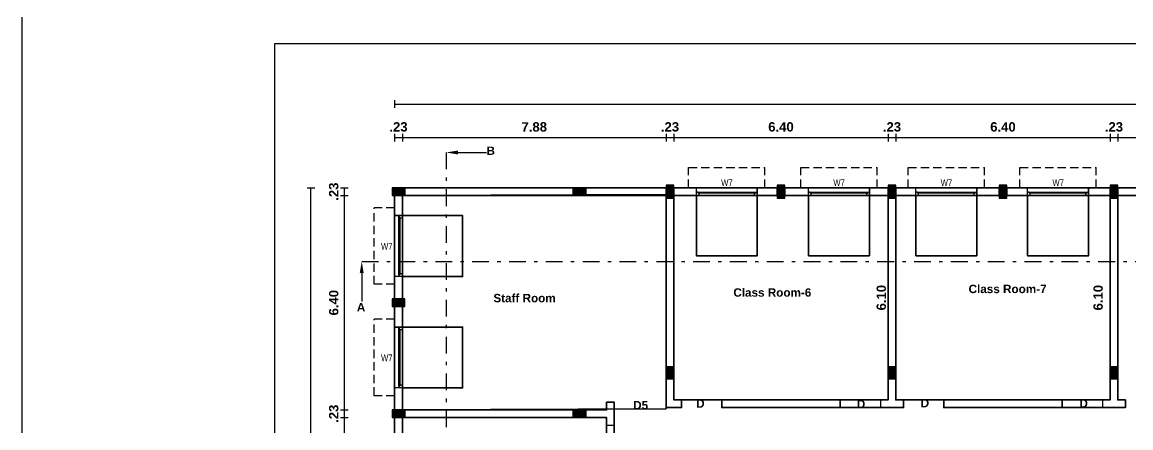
# Model space of a CAD drawing. Header units: metres. Extents: x 0 to 602, y 0 to 196.
# Drawn here: x 295.49 to 328.6, y 127.62 to 139.73 of the extents above; entities that cross this region are included whole.
import ezdxf

# ---------------------------------------------------------------- set-up
doc = ezdxf.new("R2010")
doc.units = ezdxf.units.M
doc.header["$MEASUREMENT"] = 0
doc.linetypes.add('DASHDOT2', pattern=[0.5, 0.25, -0.125, 0, -0.125])
doc.linetypes.add('HIDDEN', pattern=[0.375, 0.25, -0.125])
for name, color, linetype, lineweight in [('BLK_1_FLR_1_BLT_UP_AREA', 4, 'Continuous', 30), ('BLK_1_FLR_1_REGULAR_ROOM_3', 4, 'Continuous', 30), ('BLK_1_FLR_1_REGULAR_ROOM_4', 4, 'Continuous', 30), ('BLK_1_FLR_1_REGULAR_ROOM_5', 4, 'Continuous', 30), ('BLK_1_FLR_1_REGULAR_ROOM_6', 4, 'Continuous', 30), ('BLK_1_FLR_1_ROOM_4_LIGHT_VENTILATION_1', 1, 'Continuous', 30), ('BLK_1_FLR_1_ROOM_4_LIGHT_VENTILATION_2', 1, 'Continuous', 30), ('BLK_1_FLR_1_ROOM_5_LIGHT_VENTILATION_1', 1, 'Continuous', 30), ('BLK_1_FLR_1_ROOM_5_LIGHT_VENTILATION_2', 1, 'Continuous', 30), ('BLK_1_FLR_1_ROOM_6_LIGHT_VENTILATION_1', 1, 'Continuous', 30), ('BLK_1_FLR_1_ROOM_6_LIGHT_VENTILATION_2', 1, 'Continuous', 30)]:
    doc.layers.add(name, color=color, linetype=linetype, lineweight=lineweight)
doc.layers.add('BLK_1_FLR_1_CARPET_AREA', color=10, linetype='Continuous')
doc.styles.add('Ar Bold', font='arialbd.ttf')
doc.styles.get("Standard").update_dxf_attribs({"font": 'swissc.ttf', "height": 0.23})
doc.dimstyles.new('~dimensions', dxfattribs={"dimtxt": 0.28, "dimasz": 0.17, "dimexe": 0.05, "dimexo": 0.0625, "dimgap": 0.06, "dimtad": 1, "dimzin": 4, "dimdsep": 46, "dimtxsty": 'Ar Bold', "dimcen": 0.09, "dimse1": 1, "dimse2": 1, "dimsd1": 1, "dimsd2": 1, "dimclrt": 4, "dimadec": 0, "dimazin": 0, "dimtfac": 1, "dimtix": 1, "dimtofl": 0, "dimtmove": 2, "dimatfit": 3, "dimfxl": 0, "dimtolj": 1, "dimtzin": 0, "dimarcsym": 0})

# ---------------------------------------------------------------- blocks, each defined once
blk = doc.blocks.new('*D1027')
at = {"layer": 'Defpoints', "color": 0, "linetype": 'Continuous', "lineweight": 30}
for p in [(304.997, 127.924), (304.997, 127.924), (304.997, 121.524)]:
    blk.add_point(p, dxfattribs=at)
at = {"color": 4, "linetype": 'Continuous', "insert": (304.794, 124.724), "char_height": 0.28, "attachment_point": 5, "rotation": 90, "style": 'Ar Bold'}
blk.add_mtext('\\A1;6.40', dxfattribs=at)
blk = doc.blocks.new('*D1028')
at = {"layer": 'Defpoints', "color": 0, "linetype": 'Continuous', "lineweight": 30}
for p in [(304.997, 128.154), (304.997, 128.154), (304.997, 127.924)]:
    blk.add_point(p, dxfattribs=at)
at = {"color": 4, "linetype": 'Continuous', "insert": (304.794, 128.039), "char_height": 0.28, "attachment_point": 5, "rotation": 90, "style": 'Ar Bold'}
blk.add_mtext('\\A1;.23', dxfattribs=at)
blk = doc.blocks.new('*D1029')
at = {"layer": 'Defpoints', "color": 0, "linetype": 'Continuous', "lineweight": 30}
for p in [(304.997, 134.554), (304.997, 134.554), (304.997, 128.154)]:
    blk.add_point(p, dxfattribs=at)
at = {"color": 4, "linetype": 'Continuous', "insert": (304.794, 131.354), "char_height": 0.28, "attachment_point": 5, "rotation": 90, "style": 'Ar Bold'}
blk.add_mtext('\\A1;6.40', dxfattribs=at)
blk = doc.blocks.new('*D1030')
at = {"layer": 'Defpoints', "color": 0, "linetype": 'Continuous', "lineweight": 30}
for p in [(304.997, 134.784), (304.997, 134.784), (304.997, 134.554)]:
    blk.add_point(p, dxfattribs=at)
at = {"color": 4, "linetype": 'Continuous', "insert": (304.794, 134.669), "char_height": 0.28, "attachment_point": 5, "rotation": 90, "style": 'Ar Bold'}
blk.add_mtext('\\A1;.23', dxfattribs=at)
blk = doc.blocks.new('*D1031')
at = {"layer": 'Defpoints', "color": 0, "linetype": 'Continuous', "lineweight": 30}
for p in [(304.112, 134.784), (304.112, 134.784), (304.112, 104.674)]:
    blk.add_point(p, dxfattribs=at)
at = {"color": 4, "linetype": 'Continuous', "insert": (303.909, 119.729), "char_height": 0.28, "attachment_point": 5, "rotation": 90, "style": 'Ar Bold'}
blk.add_mtext('\\A1;30.11', dxfattribs=at)
blk = doc.blocks.new('*D1032')
at = {"layer": 'Defpoints', "color": 0, "linetype": 'Continuous', "lineweight": 30}
for p in [(306.612, 136.399), (306.842, 136.399), (306.842, 136.399)]:
    blk.add_point(p, dxfattribs=at)
at = {"color": 4, "linetype": 'Continuous', "insert": (306.727, 136.602), "char_height": 0.28, "attachment_point": 5, "style": 'Ar Bold'}
blk.add_mtext('\\A1;.23', dxfattribs=at)
blk = doc.blocks.new('*D1033')
at = {"layer": 'Defpoints', "color": 0, "linetype": 'Continuous', "lineweight": 30}
for p in [(306.842, 136.399), (314.722, 136.399), (314.722, 136.399)]:
    blk.add_point(p, dxfattribs=at)
at = {"color": 4, "linetype": 'Continuous', "insert": (310.782, 136.602), "char_height": 0.28, "attachment_point": 5, "style": 'Ar Bold'}
blk.add_mtext('\\A1;7.88', dxfattribs=at)
blk = doc.blocks.new('*D1034')
at = {"layer": 'Defpoints', "color": 0, "linetype": 'Continuous', "lineweight": 30}
for p in [(314.722, 136.399), (314.952, 136.399), (314.952, 136.399)]:
    blk.add_point(p, dxfattribs=at)
at = {"color": 4, "linetype": 'Continuous', "insert": (314.837, 136.602), "char_height": 0.28, "attachment_point": 5, "style": 'Ar Bold'}
blk.add_mtext('\\A1;.23', dxfattribs=at)
blk = doc.blocks.new('*D1035')
at = {"layer": 'Defpoints', "color": 0, "linetype": 'Continuous', "lineweight": 30}
for p in [(314.952, 136.399), (321.352, 136.399), (321.352, 136.399)]:
    blk.add_point(p, dxfattribs=at)
at = {"color": 4, "linetype": 'Continuous', "insert": (318.152, 136.602), "char_height": 0.28, "attachment_point": 5, "style": 'Ar Bold'}
blk.add_mtext('\\A1;6.40', dxfattribs=at)
blk = doc.blocks.new('*D1036')
at = {"layer": 'Defpoints', "color": 0, "linetype": 'Continuous', "lineweight": 30}
for p in [(321.352, 136.399), (321.582, 136.399), (321.582, 136.399)]:
    blk.add_point(p, dxfattribs=at)
at = {"color": 4, "linetype": 'Continuous', "insert": (321.467, 136.602), "char_height": 0.28, "attachment_point": 5, "style": 'Ar Bold'}
blk.add_mtext('\\A1;.23', dxfattribs=at)
blk = doc.blocks.new('*D1037')
at = {"layer": 'Defpoints', "color": 0, "linetype": 'Continuous', "lineweight": 30}
for p in [(321.582, 136.399), (327.982, 136.399), (327.982, 136.399)]:
    blk.add_point(p, dxfattribs=at)
at = {"color": 4, "linetype": 'Continuous', "insert": (324.782, 136.602), "char_height": 0.28, "attachment_point": 5, "style": 'Ar Bold'}
blk.add_mtext('\\A1;6.40', dxfattribs=at)
blk = doc.blocks.new('*D1038')
at = {"layer": 'Defpoints', "color": 0, "linetype": 'Continuous', "lineweight": 30}
for p in [(327.982, 136.399), (328.212, 136.399), (328.212, 136.399)]:
    blk.add_point(p, dxfattribs=at)
at = {"color": 4, "linetype": 'Continuous', "insert": (328.097, 136.602), "char_height": 0.28, "attachment_point": 5, "style": 'Ar Bold'}
blk.add_mtext('\\A1;.23', dxfattribs=at)
blk = doc.blocks.new('*D1039')
at = {"layer": 'Defpoints', "color": 0, "linetype": 'Continuous', "lineweight": 30}
for p in [(328.212, 136.399), (331.572, 136.399), (331.572, 136.399)]:
    blk.add_point(p, dxfattribs=at)
at = {"color": 4, "linetype": 'Continuous', "insert": (329.892, 136.602), "char_height": 0.28, "attachment_point": 5, "style": 'Ar Bold'}
blk.add_mtext('\\A1;3.36', dxfattribs=at)
blk = doc.blocks.new('*D1055')
at = {"layer": 'Defpoints', "color": 0, "linetype": 'Continuous', "lineweight": 30}
for p in [(306.612, 137.284), (365.302, 137.392), (365.302, 137.284)]:
    blk.add_point(p, dxfattribs=at)
at = {"color": 4, "linetype": 'Continuous', "insert": (335.957, 137.595), "char_height": 0.28, "attachment_point": 5, "style": 'Ar Bold'}
blk.add_mtext('\\A1;58.69', dxfattribs=at)
blk = doc.blocks.new('*D1116')
at = {"layer": 'Defpoints', "color": 0, "linetype": 'Continuous', "lineweight": 30}
for p in [(321.352, 134.554), (321.352, 134.554), (321.352, 128.454)]:
    blk.add_point(p, dxfattribs=at)
at = {"color": 4, "linetype": 'Continuous', "insert": (321.149, 131.504), "char_height": 0.28, "attachment_point": 5, "rotation": 90, "style": 'Ar Bold'}
blk.add_mtext('\\A1;6.10', dxfattribs=at)
blk = doc.blocks.new('*D1117')
at = {"layer": 'Defpoints', "color": 0, "linetype": 'Continuous', "lineweight": 30}
for p in [(327.829, 134.554), (327.982, 134.554), (327.982, 128.454)]:
    blk.add_point(p, dxfattribs=at)
at = {"color": 4, "linetype": 'Continuous', "insert": (327.626, 131.504), "char_height": 0.28, "attachment_point": 5, "rotation": 90, "style": 'Ar Bold'}
blk.add_mtext('\\A1;6.10', dxfattribs=at)

msp = doc.modelspace()

# ---------------------------------------------------------------- hatches: boundary and pattern name
at = {"linetype": 'Continuous', "ltscale": 0.1}
h = msp.add_hatch(color=8, dxfattribs=at)
h.dxf.hatch_style = 1
h.paths.add_polyline_path([(306.537, 134.554), (306.917, 134.554), (306.917, 134.784), (306.537, 134.784)])
h = msp.add_hatch(color=8, dxfattribs=at)
h.dxf.hatch_style = 1
h.paths.add_polyline_path([(312.327, 134.554), (311.947, 134.554), (311.947, 134.784), (312.327, 134.784)])
h = msp.add_hatch(color=8, dxfattribs=at)
h.dxf.hatch_style = 1
h.paths.add_polyline_path([(314.722, 134.859), (314.722, 134.479), (314.952, 134.479), (314.952, 134.859)])
h = msp.add_hatch(color=8, dxfattribs=at)
h.dxf.hatch_style = 1
h.paths.add_polyline_path([(318.037, 134.859), (318.037, 134.479), (318.267, 134.479), (318.267, 134.859)])
h = msp.add_hatch(color=8, dxfattribs=at)
h.dxf.hatch_style = 1
h.paths.add_polyline_path([(321.352, 134.859), (321.352, 134.479), (321.582, 134.479), (321.582, 134.859)])
h = msp.add_hatch(color=8, dxfattribs=at)
h.dxf.hatch_style = 1
h.paths.add_polyline_path([(324.667, 134.859), (324.667, 134.479), (324.897, 134.479), (324.897, 134.859)])
h = msp.add_hatch(color=8, dxfattribs=at)
h.dxf.hatch_style = 1
h.paths.add_polyline_path([(327.982, 134.859), (327.982, 134.479), (328.212, 134.479), (328.212, 134.859)])
h = msp.add_hatch(color=8, dxfattribs=at)
h.dxf.hatch_style = 1
h.paths.add_polyline_path([(306.537, 131.239), (306.917, 131.239), (306.917, 131.469), (306.537, 131.469)])
h = msp.add_hatch(color=8, dxfattribs=at)
h.dxf.hatch_style = 1
h.paths.add_polyline_path([(314.722, 129.069), (314.722, 129.449), (314.952, 129.449), (314.952, 129.069)])
h = msp.add_hatch(color=8, dxfattribs=at)
h.dxf.hatch_style = 1
h.paths.add_polyline_path([(321.352, 129.069), (321.352, 129.449), (321.582, 129.449), (321.582, 129.069)])
h = msp.add_hatch(color=8, dxfattribs=at)
h.dxf.hatch_style = 1
h.paths.add_polyline_path([(327.982, 129.069), (327.982, 129.449), (328.212, 129.449), (328.212, 129.069)])
h = msp.add_hatch(color=8, dxfattribs=at)
h.dxf.hatch_style = 1
h.paths.add_polyline_path([(306.537, 127.924), (306.917, 127.924), (306.917, 128.154), (306.537, 128.154)])
h = msp.add_hatch(color=8, dxfattribs=at)
h.dxf.hatch_style = 1
h.paths.add_polyline_path([(312.327, 127.924), (311.947, 127.924), (311.947, 128.154), (312.327, 128.154)])

# ---------------------------------------------------------------- linework, layer by layer
at = {"linetype": 'Continuous'}
for p, q in [((306.612, 137.399), (306.612, 137.169)), ((306.612, 137.284), (365.302, 137.284)), ((306.612, 136.399), (306.612, 136.169)), ((306.612, 136.284), (365.302, 136.284)), ((306.842, 136.399), (306.842, 136.169)), ((314.722, 136.399), (314.722, 136.169)), ((314.952, 136.399), (314.952, 136.169)), ((321.352, 136.399), (321.352, 136.169)), ((321.582, 136.399), (321.582, 136.169)), ((327.982, 136.399), (327.982, 136.169)), ((328.212, 136.399), (328.212, 136.169)), ((303.997, 134.784), (304.227, 134.784)), ((304.112, 104.674), (304.112, 134.784)), ((304.997, 134.784), (305.227, 134.784)), ((305.112, 104.674), (305.112, 134.784)), ((304.997, 134.554), (305.227, 134.554)), ((304.997, 128.154), (305.227, 128.154)), ((304.997, 127.924), (305.227, 127.924))]:
    msp.add_line(p, q, dxfattribs=at)
at = {"color": 71, "linetype": 'DASHDOT2', "ltscale": 2}
for p, q in [((308.153, 135.839), (308.153, 103.967)), ((305.629, 132.588), (365.902, 132.588))]:
    msp.add_line(p, q, dxfattribs=at)
at = {"linetype": 'HIDDEN'}
for p, q in [((315.394, 134.784), (315.394, 135.394)), ((315.394, 135.394), (317.674, 135.394)), ((317.674, 134.784), (317.674, 135.394)), ((318.744, 134.784), (318.744, 135.394)), ((318.744, 135.394), (321.024, 135.394)), ((321.024, 134.784), (321.024, 135.394)), ((321.95, 134.784), (321.95, 135.394)), ((321.95, 135.394), (324.23, 135.394)), ((324.23, 134.784), (324.23, 135.394)), ((325.288, 134.784), (325.288, 135.394)), ((325.288, 135.394), (327.568, 135.394)), ((327.568, 134.784), (327.568, 135.394)), ((315.624, 134.784), (315.394, 134.784)), ((317.444, 134.784), (317.674, 134.784)), ((318.974, 134.784), (318.744, 134.784)), ((320.794, 134.784), (321.024, 134.784)), ((322.18, 134.784), (321.95, 134.784)), ((324, 134.784), (324.23, 134.784)), ((325.518, 134.784), (325.288, 134.784)), ((327.338, 134.784), (327.568, 134.784)), ((306.612, 134.184), (306.002, 134.184)), ((306.002, 131.904), (306.002, 134.184)), ((306.612, 133.954), (306.612, 134.184)), ((306.612, 132.134), (306.612, 131.904)), ((306.612, 131.904), (306.002, 131.904)), ((306.612, 130.858), (306.002, 130.858)), ((306.002, 128.578), (306.002, 130.858)), ((306.612, 130.628), (306.612, 130.858)), ((306.612, 128.578), (306.002, 128.578)), ((306.612, 128.808), (306.612, 128.578))]:
    msp.add_line(p, q, dxfattribs=at)
at = {"linetype": 'Continuous', "ltscale": 0.1}
for p, q in [((306.537, 134.784), (306.917, 134.784)), ((354.842, 134.784), (306.612, 134.784)), ((306.612, 134.784), (306.612, 104.674)), ((312.327, 134.784), (311.947, 134.784)), ((312.942, 134.554), (306.842, 134.554)), ((306.842, 134.554), (306.842, 128.154)), ((312.942, 134.554), (312.942, 134.554)), ((312.942, 134.554), (313.172, 134.554)), ((314.722, 134.554), (313.172, 134.554)), ((313.172, 134.554), (313.172, 134.554)), ((314.722, 134.554), (314.722, 128.224)), ((321.352, 134.554), (314.952, 134.554)), ((314.952, 134.554), (314.952, 128.454)), ((321.352, 134.554), (321.352, 128.454)), ((327.982, 134.554), (321.582, 134.554)), ((321.582, 134.554), (321.582, 128.454)), ((327.982, 134.554), (327.982, 128.454)), ((331.572, 134.554), (328.212, 134.554)), ((328.212, 134.554), (328.212, 128.454)), ((306.537, 131.469), (306.917, 131.469)), ((312.942, 128.384), (312.942, 128.154)), ((312.942, 128.384), (313.172, 128.384)), ((313.172, 128.384), (313.172, 127.694)), ((315.182, 128.224), (314.722, 128.224)), ((315.182, 128.454), (314.952, 128.454)), ((315.182, 128.454), (315.182, 128.224)), ((319.922, 128.454), (316.382, 128.454)), ((316.382, 128.454), (316.382, 128.224)), ((319.922, 128.224), (316.382, 128.224)), ((319.922, 128.454), (319.922, 128.224)), ((321.352, 128.454), (321.122, 128.454)), ((321.122, 128.454), (321.122, 128.224)), ((321.812, 128.224), (321.122, 128.224)), ((321.812, 128.454), (321.582, 128.454)), ((321.812, 128.454), (321.812, 128.224)), ((326.552, 128.454), (323.012, 128.454)), ((323.012, 128.454), (323.012, 128.224)), ((326.552, 128.224), (323.012, 128.224)), ((326.552, 128.454), (326.552, 128.224)), ((327.982, 128.454), (327.752, 128.454)), ((327.752, 128.454), (327.752, 128.224)), ((328.442, 128.224), (327.752, 128.224)), ((328.442, 128.454), (328.212, 128.454)), ((328.442, 128.454), (328.442, 128.224)), ((306.537, 128.154), (306.917, 128.154)), ((312.942, 128.154), (306.842, 128.154)), ((312.942, 127.924), (306.842, 127.924)), ((306.842, 127.924), (306.842, 121.524)), ((312.327, 128.154), (311.947, 128.154)), ((312.942, 127.924), (312.942, 127.694)), ((312.942, 127.694), (313.172, 127.694))]:
    msp.add_line(p, q, dxfattribs=at)
for p, q in [((315.624, 134.784), (317.444, 134.784)), ((315.624, 134.554), (315.624, 134.784)), ((317.444, 134.554), (317.444, 134.784)), ((318.974, 134.784), (320.794, 134.784)), ((318.974, 134.554), (318.974, 134.784)), ((320.794, 134.554), (320.794, 134.784)), ((322.18, 134.784), (324, 134.784)), ((322.18, 134.554), (322.18, 134.784)), ((324, 134.554), (324, 134.784)), ((325.518, 134.784), (327.338, 134.784)), ((325.518, 134.554), (325.518, 134.784)), ((327.338, 134.554), (327.338, 134.784)), ((315.674, 134.654), (315.624, 134.654)), ((315.624, 134.554), (317.444, 134.554)), ((315.674, 134.654), (317.394, 134.654)), ((315.674, 134.624), (315.674, 134.654)), ((315.704, 134.624), (315.674, 134.624)), ((317.364, 134.624), (315.704, 134.624)), ((315.704, 134.554), (315.704, 134.624)), ((317.364, 134.624), (317.394, 134.624)), ((317.364, 134.554), (317.364, 134.624)), ((317.394, 134.624), (317.394, 134.654)), ((317.394, 134.654), (317.444, 134.654)), ((319.024, 134.654), (318.974, 134.654)), ((318.974, 134.554), (320.794, 134.554)), ((319.024, 134.654), (320.744, 134.654)), ((319.024, 134.624), (319.024, 134.654)), ((319.054, 134.624), (319.024, 134.624)), ((320.714, 134.624), (319.054, 134.624)), ((319.054, 134.554), (319.054, 134.624)), ((320.714, 134.624), (320.744, 134.624)), ((320.714, 134.554), (320.714, 134.624)), ((320.744, 134.624), (320.744, 134.654)), ((320.744, 134.654), (320.794, 134.654)), ((322.23, 134.654), (322.18, 134.654)), ((322.18, 134.554), (324, 134.554)), ((322.23, 134.654), (323.95, 134.654)), ((322.23, 134.624), (322.23, 134.654)), ((322.26, 134.624), (322.23, 134.624)), ((323.92, 134.624), (322.26, 134.624)), ((322.26, 134.554), (322.26, 134.624)), ((323.92, 134.624), (323.95, 134.624)), ((323.92, 134.554), (323.92, 134.624)), ((323.95, 134.624), (323.95, 134.654)), ((323.95, 134.654), (324, 134.654)), ((325.568, 134.654), (325.518, 134.654)), ((325.518, 134.554), (327.338, 134.554)), ((325.568, 134.654), (327.288, 134.654)), ((325.568, 134.624), (325.568, 134.654)), ((325.598, 134.624), (325.568, 134.624)), ((327.258, 134.624), (325.598, 134.624)), ((325.598, 134.554), (325.598, 134.624)), ((327.258, 134.624), (327.288, 134.624)), ((327.258, 134.554), (327.258, 134.624)), ((327.288, 134.624), (327.288, 134.654)), ((327.288, 134.654), (327.338, 134.654)), ((306.612, 132.134), (306.612, 133.954)), ((306.842, 133.954), (306.612, 133.954)), ((306.742, 133.904), (306.742, 133.954)), ((306.742, 132.184), (306.742, 133.904)), ((306.772, 133.904), (306.742, 133.904)), ((306.772, 133.874), (306.772, 133.904)), ((306.772, 133.874), (306.772, 132.214)), ((306.842, 133.874), (306.772, 133.874)), ((306.842, 132.134), (306.842, 133.954)), ((306.842, 132.134), (306.612, 132.134)), ((306.772, 132.184), (306.742, 132.184)), ((306.742, 132.184), (306.742, 132.134)), ((306.772, 132.214), (306.772, 132.184)), ((306.842, 132.214), (306.772, 132.214)), ((306.612, 128.808), (306.612, 130.628)), ((306.842, 130.628), (306.612, 130.628)), ((306.742, 130.578), (306.742, 130.628)), ((306.742, 128.858), (306.742, 130.578)), ((306.772, 130.578), (306.742, 130.578)), ((306.772, 130.548), (306.772, 130.578)), ((306.772, 130.548), (306.772, 128.888)), ((306.842, 130.548), (306.772, 130.548)), ((306.842, 128.808), (306.842, 130.628)), ((306.772, 128.858), (306.742, 128.858)), ((306.742, 128.858), (306.742, 128.808)), ((306.772, 128.888), (306.772, 128.858)), ((306.842, 128.888), (306.772, 128.888)), ((306.842, 128.808), (306.612, 128.808))]:
    msp.add_line(p, q)
at = {"linetype": 'Continuous', "lineweight": 30}
msp.add_lwpolyline([(295.487, 189.801), (471.273, 189.801), (471.273, 15.108), (295.487, 15.108)], close=True, dxfattribs=at)
at = {"color": 5}
msp.add_lwpolyline([(387.534, 64.21), (303.031, 64.21), (303.031, 139.094), (387.534, 139.094)], close=True, dxfattribs=at)
at = {"color": 1}
for points in [[(308.503, 135.839), (309.353, 135.839)], [(305.629, 132.238), (305.629, 131.388)]]:
    msp.add_lwpolyline(points, dxfattribs=at)
at = {"color": 5, "linetype": 'Continuous', "ltscale": 0.1}
for points in [[(306.537, 134.554), (306.917, 134.554), (306.917, 134.784), (306.537, 134.784)], [(312.327, 134.554), (311.947, 134.554), (311.947, 134.784), (312.327, 134.784)], [(314.722, 134.859), (314.722, 134.479), (314.952, 134.479), (314.952, 134.859)], [(318.037, 134.859), (318.037, 134.479), (318.267, 134.479), (318.267, 134.859)], [(321.352, 134.859), (321.352, 134.479), (321.582, 134.479), (321.582, 134.859)], [(324.667, 134.859), (324.667, 134.479), (324.897, 134.479), (324.897, 134.859)], [(327.982, 134.859), (327.982, 134.479), (328.212, 134.479), (328.212, 134.859)], [(306.537, 131.239), (306.917, 131.239), (306.917, 131.469), (306.537, 131.469)], [(314.722, 129.069), (314.722, 129.449), (314.952, 129.449), (314.952, 129.069)], [(321.352, 129.069), (321.352, 129.449), (321.582, 129.449), (321.582, 129.069)], [(327.982, 129.069), (327.982, 129.449), (328.212, 129.449), (328.212, 129.069)], [(306.537, 127.924), (306.917, 127.924), (306.917, 128.154), (306.537, 128.154)], [(312.327, 127.924), (311.947, 127.924), (311.947, 128.154), (312.327, 128.154)]]:
    msp.add_lwpolyline(points, close=True, dxfattribs=at)
at = {"color": 1, "linetype": 'Continuous', "ltscale": 0.1}
for points in [[(311.947, 134.784), (306.917, 134.784), (306.917, 134.554), (311.947, 134.554)], [(314.722, 134.784), (312.327, 134.784), (312.327, 134.554), (312.942, 134.554), (312.942, 134.554), (313.172, 134.554), (313.172, 134.554), (314.722, 134.554)], [(315.624, 134.784), (315.394, 134.784), (314.952, 134.784), (314.952, 134.554), (315.624, 134.554)], [(318.037, 134.784), (317.444, 134.784), (317.444, 134.554), (318.037, 134.554)], [(318.974, 134.784), (318.744, 134.784), (318.267, 134.784), (318.267, 134.554), (318.974, 134.554)], [(321.352, 134.784), (320.794, 134.784), (320.794, 134.554), (321.352, 134.554)], [(322.18, 134.784), (321.95, 134.784), (321.582, 134.784), (321.582, 134.554), (322.18, 134.554)], [(324.667, 134.784), (324, 134.784), (324, 134.554), (324.667, 134.554)], [(325.518, 134.784), (325.288, 134.784), (324.897, 134.784), (324.897, 134.554), (325.518, 134.554)], [(327.982, 134.784), (327.338, 134.784), (327.338, 134.554), (327.982, 134.554)], [(328.992, 134.784), (328.762, 134.784), (328.212, 134.784), (328.212, 134.554), (328.992, 134.554)], [(306.842, 134.554), (306.612, 134.554), (306.612, 133.954), (306.842, 133.954)], [(314.952, 134.479), (314.722, 134.479), (314.722, 129.449), (314.952, 129.449)], [(321.582, 134.479), (321.352, 134.479), (321.352, 129.449), (321.582, 129.449)], [(328.212, 134.479), (327.982, 134.479), (327.982, 129.449), (328.212, 129.449)], [(306.842, 132.134), (306.612, 132.134), (306.612, 131.904), (306.612, 131.469), (306.842, 131.469)], [(306.842, 131.239), (306.612, 131.239), (306.612, 130.628), (306.842, 130.628)], [(314.952, 129.069), (314.722, 129.069), (314.722, 128.224), (315.182, 128.224), (315.182, 128.454), (314.952, 128.454)], [(321.812, 128.454), (321.582, 128.454), (321.582, 129.069), (321.352, 129.069), (321.352, 128.454), (321.122, 128.454), (321.122, 128.224), (321.812, 128.224)], [(328.442, 128.454), (328.212, 128.454), (328.212, 129.069), (327.982, 129.069), (327.982, 128.454), (327.752, 128.454), (327.752, 128.224), (328.442, 128.224)], [(306.842, 128.808), (306.612, 128.808), (306.612, 128.578), (306.612, 128.154), (306.842, 128.154)], [(313.172, 128.384), (312.942, 128.384), (312.942, 128.154), (312.327, 128.154), (312.327, 127.924), (312.942, 127.924), (312.942, 127.694), (313.172, 127.694)], [(319.922, 128.454), (316.382, 128.454), (316.382, 128.224), (319.922, 128.224)], [(326.552, 128.454), (323.012, 128.454), (323.012, 128.224), (326.552, 128.224)], [(306.842, 127.924), (306.612, 127.924), (306.612, 127.313), (306.842, 127.313)], [(311.947, 128.154), (306.917, 128.154), (306.917, 127.924), (311.947, 127.924)]]:
    msp.add_lwpolyline(points, close=True, dxfattribs=at)
at = {"color": 1}
for points in [[(308.503, 135.78), (308.153, 135.839), (308.503, 135.897)], [(305.571, 132.238), (305.629, 132.588), (305.687, 132.238)]]:
    msp.add_solid(points, dxfattribs=at)
at = {"layer": 'BLK_1_FLR_1_BLT_UP_AREA', "color": 26, "lineweight": 35}
msp.add_lwpolyline([(306.612, 134.784), (365.302, 134.784), (365.302, 125.524), (315.952, 125.524), (315.952, 123.024), (320.252, 123.024), (320.252, 115.974), (315.952, 115.974), (315.952, 104.674), (306.612, 104.674)], close=True, dxfattribs=at)
at = {"layer": 'BLK_1_FLR_1_CARPET_AREA', "color": 26, "lineweight": 35}
for points in [[(313.172, 122.954), (313.172, 128.384), (312.942, 128.384), (312.942, 128.154), (306.842, 128.154), (306.842, 134.554), (314.722, 134.554), (314.722, 128.224), (315.182, 128.224), (315.182, 128.454), (314.952, 128.454), (314.952, 134.554), (321.352, 134.554), (321.352, 128.454), (316.382, 128.454), (316.382, 128.224), (321.812, 128.224), (321.812, 128.454), (321.582, 128.454), (321.582, 134.554), (327.982, 134.554), (327.982, 128.454), (323.012, 128.454), (323.012, 128.224), (328.442, 128.224), (328.442, 128.454), (328.212, 128.454), (328.212, 134.554), (331.572, 134.554)], [(306.842, 121.524), (306.842, 127.924), (312.942, 127.924), (312.942, 122.954)]]:
    msp.add_lwpolyline(points, dxfattribs=at)
at = {"layer": 'BLK_1_FLR_1_REGULAR_ROOM_3', "color": 3, "linetype": 'Continuous', "lineweight": 35, "ltscale": 0.25}
msp.add_lwpolyline([(306.842, 127.924), (312.942, 127.924), (312.942, 121.524), (306.842, 121.524)], close=True, dxfattribs=at)
at = {"layer": 'BLK_1_FLR_1_REGULAR_ROOM_4', "color": 3, "linetype": 'Continuous', "lineweight": 35, "ltscale": 0.25}
msp.add_lwpolyline([(306.842, 134.554), (314.722, 134.589), (314.722, 128.189), (306.842, 128.154)], close=True, dxfattribs=at)
at = {"layer": 'BLK_1_FLR_1_REGULAR_ROOM_5', "color": 3, "linetype": 'Continuous', "lineweight": 35, "ltscale": 0.25}
msp.add_lwpolyline([(314.952, 134.554), (321.352, 134.554), (321.352, 128.454), (314.952, 128.454)], close=True, dxfattribs=at)
at = {"layer": 'BLK_1_FLR_1_REGULAR_ROOM_6', "color": 3, "linetype": 'Continuous', "lineweight": 35, "ltscale": 0.25}
msp.add_lwpolyline([(321.582, 134.554), (327.982, 134.554), (327.982, 128.454), (321.582, 128.454)], close=True, dxfattribs=at)
at = {"layer": 'BLK_1_FLR_1_ROOM_4_LIGHT_VENTILATION_1', "color": 3, "linetype": 'Continuous', "lineweight": 35, "ltscale": 0.25}
msp.add_lwpolyline([(306.842, 130.628), (308.642, 130.628), (308.642, 128.808), (306.842, 128.808)], close=True, dxfattribs=at)
at = {"layer": 'BLK_1_FLR_1_ROOM_4_LIGHT_VENTILATION_2', "color": 3, "linetype": 'Continuous', "lineweight": 35, "ltscale": 0.25}
msp.add_lwpolyline([(306.842, 133.954), (308.642, 133.954), (308.642, 132.134), (306.842, 132.134)], close=True, dxfattribs=at)
at = {"layer": 'BLK_1_FLR_1_ROOM_5_LIGHT_VENTILATION_1', "color": 3, "linetype": 'Continuous', "lineweight": 35, "ltscale": 0.25}
msp.add_lwpolyline([(315.624, 134.554), (317.444, 134.554), (317.444, 132.754), (315.624, 132.754)], close=True, dxfattribs=at)
at = {"layer": 'BLK_1_FLR_1_ROOM_5_LIGHT_VENTILATION_2', "color": 3, "linetype": 'Continuous', "lineweight": 35, "ltscale": 0.25}
msp.add_lwpolyline([(318.974, 134.554), (320.794, 134.554), (320.794, 132.754), (318.974, 132.754)], close=True, dxfattribs=at)
at = {"layer": 'BLK_1_FLR_1_ROOM_6_LIGHT_VENTILATION_1', "color": 3, "linetype": 'Continuous', "lineweight": 35, "ltscale": 0.25}
msp.add_lwpolyline([(322.18, 134.554), (324, 134.554), (324, 132.754), (322.18, 132.754)], close=True, dxfattribs=at)
at = {"layer": 'BLK_1_FLR_1_ROOM_6_LIGHT_VENTILATION_2', "color": 3, "linetype": 'Continuous', "lineweight": 35, "ltscale": 0.25}
msp.add_lwpolyline([(325.518, 134.554), (327.338, 134.554), (327.338, 132.754), (325.518, 132.754)], close=True, dxfattribs=at)

# ---------------------------------------------------------------- texts
at = {"style": 'Ar Bold'}
for s, p in [('B', (309.356, 135.767)), ('Class Room-6', (316.729, 131.534)), ('Class Room-7', (323.756, 131.64)), ('Staff Room', (309.561, 131.367)), ('A', (305.483, 131.096)), ('D5', (313.736, 128.169)), ('D', (315.618, 128.218)), ('D', (320.417, 128.204)), ('D', (322.325, 128.231)), ('D', (327.065, 128.222))]:
    msp.add_text(s, height=0.25, dxfattribs=at).set_placement(p)
for p in [(316.365, 134.837), (319.716, 134.837), (322.922, 134.837), (326.26, 134.837), (306.206, 132.934), (306.206, 129.608)]:
    msp.add_text('W7', height=0.2).set_placement(p)

# ---------------------------------------------------------------- dimensions: what is measured, and where the dimension line sits
at = {"linetype": 'Continuous'}
for p1, p2, distance, picture, middle in [((306.612, 137.284), (365.302, 137.284), 0.108, '*D1055', (335.957, 137.595)), ((306.612, 136.399), (306.842, 136.399), 0, '*D1032', (306.727, 136.602)), ((304.112, 104.674), (304.112, 134.784), 0, '*D1031', (303.909, 119.729)), ((321.352, 128.454), (321.352, 134.554), 0, '*D1116', (321.149, 131.504)), ((327.982, 128.454), (327.982, 134.554), 0.152, '*D1117', (327.626, 131.504))]:
    dim = msp.add_aligned_dim(p1=p1, p2=p2, distance=distance, dimstyle='~dimensions', dxfattribs=at)
    dim.commit()
    dim.dimension.update_dxf_attribs({"geometry": picture, "text_midpoint": middle})
for base, p1, p2, angle, picture, middle in [((314.722, 136.399), (306.842, 136.399), (314.722, 136.399), 180, '*D1033', (310.782, 136.602)), ((314.952, 136.399), (314.722, 136.399), (314.952, 136.399), 180, '*D1034', (314.837, 136.602)), ((321.352, 136.399), (314.952, 136.399), (321.352, 136.399), 180, '*D1035', (318.152, 136.602)), ((321.582, 136.399), (321.352, 136.399), (321.582, 136.399), 180, '*D1036', (321.467, 136.602)), ((327.982, 136.399), (321.582, 136.399), (327.982, 136.399), 180, '*D1037', (324.782, 136.602)), ((328.212, 136.399), (327.982, 136.399), (328.212, 136.399), 180, '*D1038', (328.097, 136.602)), ((331.572, 136.399), (328.212, 136.399), (331.572, 136.399), 180, '*D1039', (329.892, 136.602)), ((304.997, 134.784), (304.997, 134.554), (304.997, 134.784), 270, '*D1030', (304.794, 134.669)), ((304.997, 134.554), (304.997, 128.154), (304.997, 134.554), 270, '*D1029', (304.794, 131.354)), ((304.997, 128.154), (304.997, 127.924), (304.997, 128.154), 270, '*D1028', (304.794, 128.039)), ((304.997, 127.924), (304.997, 121.524), (304.997, 127.924), 270, '*D1027', (304.794, 124.724))]:
    dim = msp.add_linear_dim(base=base, p1=p1, p2=p2, angle=angle, dimstyle='~dimensions', dxfattribs=at)
    dim.commit()
    dim.dimension.update_dxf_attribs({"geometry": picture, "text_midpoint": middle})

doc.saveas('drawing.dxf')
